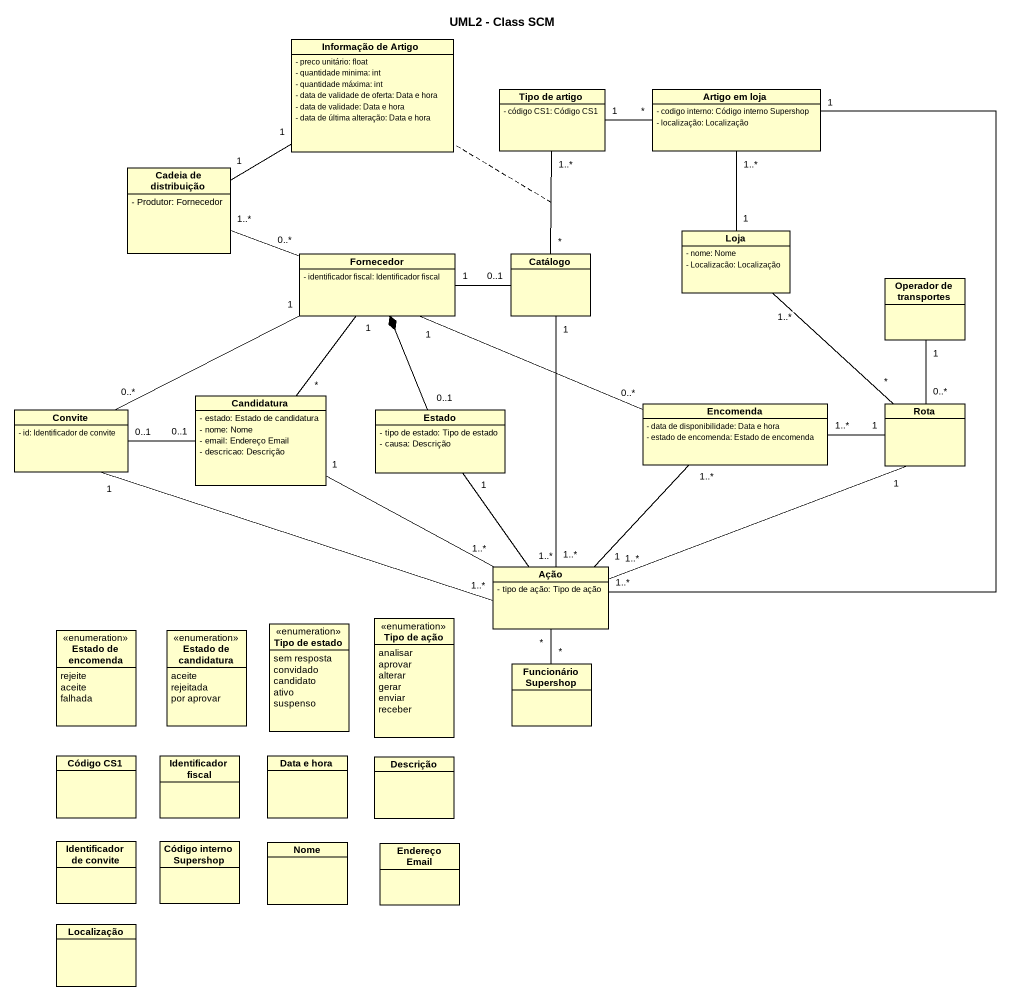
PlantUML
@startuml
title UML2 - Class SCM
hide circle
hide empty members
skinparam classAttributeIconSize 0
class "Informação de Artigo" as Informação_de_Artigo {
  - preco unitário: float
  - quantidade minima: int
  - quantidade máxima: int
  - data de validade de oferta: Data e hora
  - data de validade: Data e hora
  - data de última alteração: Data e hora
}
class "Tipo de artigo" as Tipo_de_artigo {
  - código CS1: Código CS1
}
class "Artigo em loja" as Artigo_em_loja {
  - codigo interno: Código interno Supershop
  - localização: Localização
}
class "Cadeia de distribuição" as Cadeia_de_distribuição {
  - Produtor: Fornecedor
}
class Loja {
  - nome: Nome
  - Localizacão: Localização
}
class Fornecedor {
  - identificador fiscal: Identificador fiscal
}
class Catálogo
class "Operador de transportes" as Operador_de_transportes
class Candidatura {
  - estado: Estado de candidatura
  - nome: Nome
  - email: Endereço Email
  - descricao: Descrição
}
class Convite {
  - id: Identificador de convite
}
class Estado {
  - tipo de estado: Tipo de estado
  - causa: Descrição
}
class Encomenda {
  - data de disponibilidade: Data e hora
  - estado de encomenda: Estado de encomenda
}
class Rota
class Ação {
  - tipo de ação: Tipo de ação
}
enum "Estado de encomenda" as Estado_de_encomenda {
  rejeite
  aceite
  falhada
}
enum "Estado de candidatura" as Estado_de_candidatura {
  aceite
  rejeitada
  por aprovar
}
enum "Tipo de estado" as Tipo_de_estado {
  sem resposta
  convidado
  candidato
  ativo
  suspenso
}
enum "Tipo de ação" as Tipo_de_ação {
  analisar
  aprovar
  alterar
  gerar
  enviar
  receber
}
class "Funcionário Supershop" as Funcionário_Supershop
class "Código CS1" as Código_CS1
class "Identificador fiscal" as Identificador_fiscal
class "Data e hora" as Data_e_hora
class Descrição
class "Identificador de convite" as Identificador_de_convite
class "Código interno Supershop" as Código_interno_Supershop
class Nome
class "Endereço Email" as Endereço_Email
class Localização
Informação_de_Artigo "1" -left- "1" Cadeia_de_distribuição
Artigo_em_loja "*" -left- "1" Tipo_de_artigo
Artigo_em_loja "1..*" -- "1" Loja
Cadeia_de_distribuição "1..*" -right- "0..*" Fornecedor
Loja "1..*" -- "*" Rota
Fornecedor "1" -right- "0..1" Catálogo
Fornecedor "1" -- "*" Candidatura
Catálogo "*" -up- "1..*" Tipo_de_artigo
(Catálogo, Tipo_de_artigo) .. Informação_de_Artigo
Operador_de_transportes "1" -- "0..*" Rota
Convite "0..*" -right- "1" Fornecedor
Convite "0..1" -right- "0..1" Candidatura
Estado "0..1" -up-* Fornecedor
Estado "1" -- "1..*" Ação
Encomenda "0..*" -left- "1" Fornecedor
Encomenda "1..*" -right- "1" Rota
Encomenda "1..*" -- "1" Ação
Ação "1..*" -up- "1" Artigo_em_loja
Ação "1..*" -up- "1" Catálogo
Ação "1..*" -left- "1" Candidatura
Ação "1..*" -left- "1" Convite
Ação "1..*" -right- "1" Rota
Funcionário_Supershop "*" -up- "*" Ação
@enduml
